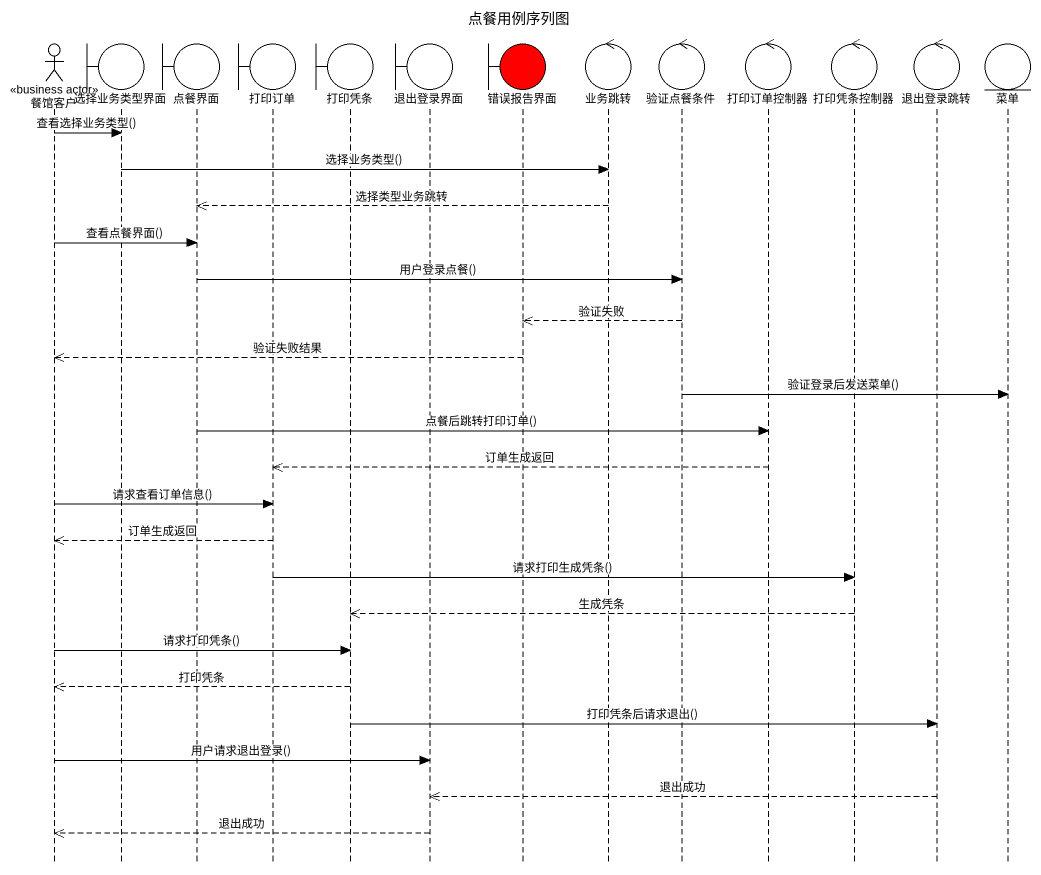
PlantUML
@startuml
title 点餐用例序列图
hide footbox
actor 餐馆客户 <<business actor>>
boundary 选择业务类型界面
boundary 点餐界面
boundary 打印订单
boundary 打印凭条
boundary 退出登录界面
boundary 错误报告界面 #FF0000
control 业务跳转
control 验证点餐条件
control 打印订单控制器
control 打印凭条控制器
control 退出登录跳转
entity 菜单

餐馆客户 -> 选择业务类型界面 : 查看选择业务类型()
选择业务类型界面 -> 业务跳转 : 选择业务类型()
业务跳转 -->> 点餐界面 : 选择类型业务跳转
餐馆客户 -> 点餐界面 : 查看点餐界面()
点餐界面 -> 验证点餐条件 : 用户登录点餐()
验证点餐条件 -->> 错误报告界面 : 验证失败
错误报告界面 -->> 餐馆客户 : 验证失败结果
验证点餐条件 -> 菜单 : 验证登录后发送菜单()
点餐界面 -> 打印订单控制器 : 点餐后跳转打印订单()
打印订单控制器 -->> 打印订单 : 订单生成返回
餐馆客户 -> 打印订单 : 请求查看订单信息()
打印订单 -->> 餐馆客户 : 订单生成返回
打印订单 -> 打印凭条控制器 : 请求打印生成凭条()
打印凭条控制器 -->> 打印凭条 : 生成凭条
餐馆客户 -> 打印凭条 : 请求打印凭条()
打印凭条 -->> 餐馆客户 : 打印凭条
打印凭条 -> 退出登录跳转 : 打印凭条后请求退出()
餐馆客户 -> 退出登录界面 : 用户请求退出登录()
退出登录跳转 -->> 退出登录界面 : 退出成功
退出登录界面 -->> 餐馆客户 : 退出成功
@enduml
